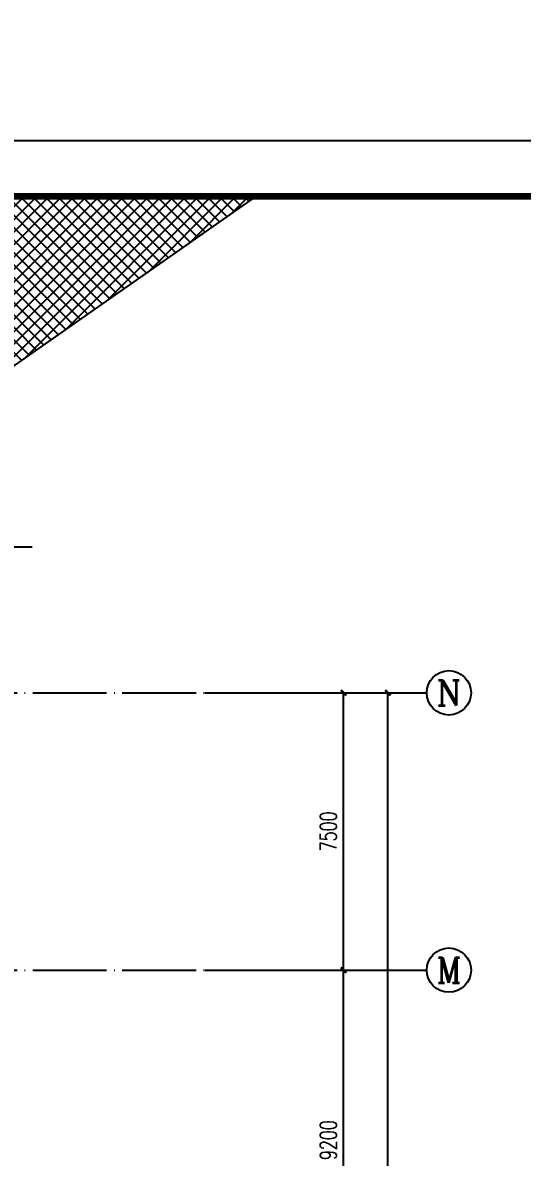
# Model space of a CAD drawing. Header units: millimetres. Extents: x 11476074 to 24729458, y -1239991 to 2813188.
# Drawn here: x 12615365 to 12628882, y 434550 to 465238 of the extents above; entities that cross this region are included whole.
import ezdxf
from ezdxf.enums import TextEntityAlignment as Align
from ezdxf.xclip import XClip

# ---------------------------------------------------------------- set-up
doc = ezdxf.new("R2010")
doc.units = ezdxf.units.MM
doc.header["$LTSCALE"] = 1000
doc.header["$XCLIPFRAME"] = 0
doc.linetypes.add('10# 轴网$0$DASHDOT', pattern=[25.4, 12.7, -6.35, 0, -6.35])
doc.linetypes.add('DOTE', pattern=[2.42, 2, -0.2, 0.02, -0.2])
doc.layers.add('10# 轴网$0$净用地范围线', color=6, linetype='Continuous', plot=False)
for name, color, linetype in [('A-ANNO-TTLB', 7, 'Continuous'), ('A-AXIS', 18, 'DOTE'), ('A-WALL-PATT', 8, 'Continuous'), ('AXIS', 3, 'Continuous'), ('AXIS_TEXT', 7, 'Continuous'), ('HZHZNEWPLOTLAYER#@$TT', 7, 'Continuous'), ('排水沟', 133, 'Continuous')]:
    doc.layers.add(name, color=color, linetype=linetype)
doc.styles.add('_TCH_AXIS', font='COMPLEX', dxfattribs={"bigfont": 'GBCBIG'})
doc.styles.add('_TCH_DIM_T3', font='SIMPLEX', dxfattribs={"width": 0.705882, "bigfont": 'GBCBIG'})
doc.styles.add('COMPLEX', font='COMPLEX')
doc.dimstyles.new('_TCH_ARCH&&150', dxfattribs={"dimtxt": 446.25, "dimasz": 150, "dimexe": 375, "dimexo": 450, "dimgap": 189.375, "dimtad": 1, "dimdec": 0, "dimzin": 0, "dimdsep": 46, "dimtxsty": '_TCH_DIM_T3', "dimblk": 'ARCHTICK', "dimcen": 0.09, "dimclrt": 7, "dimazin": 2, "dimtfac": 1, "dimtdec": 0, "dimtix": 1, "dimtmove": 2, "dimatfit": 3, "dimfxl": 0, "dimtolj": 1, "dimtzin": 0, "dimarcsym": 0})

# ---------------------------------------------------------------- blocks, each defined once
blk = doc.blocks.new('00')
at = {"layer": 'A-WALL-PATT'}
h = blk.add_hatch(dxfattribs=at)
h.set_pattern_fill('ANSI37', color=252, scale=150)
h.set_pattern_definition([(45, (0, 250000), (-168.3798023, 168.3798023), []), (135, (0, 250000), (-168.3798023, -168.3798023), [])])
h.paths.add_polyline_path([(12598887.7, 460542), (12588860.5, 453510.4), (12592420.3, 448434.1), (12592474.9, 448472.4), (12593738, 446671.2), (12593683.5, 446632.9), (12595827, 443576.3), (12598376, 445282.4), (12599026.7, 444354.5), (12607801, 450507.5), (12607647.9, 450725.8), (12621693.4, 460542)])
at = {"layer": 'A-WALL-PATT', "color": 252}
blk.add_lwpolyline([(12598887.7, 460542), (12588860.5, 453510.4), (12592420.3, 448434.1), (12592474.9, 448472.4), (12593738, 446671.2), (12593683.5, 446632.9), (12595827, 443576.3), (12598376, 445282.4), (12599026.7, 444354.5), (12607801, 450507.5), (12607647.9, 450725.8), (12621693.4, 460542)], close=True, dxfattribs=at)
at = {"layer": 'AXIS'}
blk.add_line((12611134.1, 451065.7), (12615618.5, 451065.7), dxfattribs=at)
blk = doc.blocks.new('A$C15443CC7')
at = {"layer": 'A-ANNO-TTLB'}
blk.add_lwpolyline([(0, 0), (178350, 0), (178350, 126150), (0, 126150)], close=True, dxfattribs=at)
at = {"layer": 'A-ANNO-TTLB', "const_width": 180}
blk.add_lwpolyline([(3750, 1500), (176850, 1500), (176850, 124650), (3750, 124650)], close=True, dxfattribs=at)
blk = doc.blocks.new('asdfafg10# 轴网')
at = {"layer": '10# 轴网$0$净用地范围线', "color": 1, "linetype": '10# 轴网$0$DASHDOT', "ltscale": 0.3}
blk.add_lwpolyline([(197886, -176884, -0.027114), (199404, 9181), (137086, -9386), (123429, 26625), (73627, 10279), (9996, 537), (0, 0), (1381, -201376), (11299, -209646), (197886, -176884)], format="xyb", close=True, dxfattribs=at)
blk = doc.blocks.new('A$C5E18228F')
at = {"layer": 'AXIS', "rotation": 350.041212667798}
blk.add_blockref('asdfafg10# 轴网', (-37620, 170992, 0), dxfattribs=at)
blk = doc.blocks.new('_AXISO')
blk.add_circle((0, 0), 0.5)
at = {"layer": 'AXIS_TEXT', "style": 'COMPLEX', "width": 1.041667}
blk.add_attdef('A', text='', height=0.56, dxfattribs=at).set_placement((-0.25, -0.28), (0.25, -0.28), align=Align.FIT)
blk = doc.blocks.new('_ArchTick')
at = {"color": 0, "linetype": 'ByBlock', "const_width": 0.4}
blk.add_lwpolyline([(-0.5, -0.5), (0.5, 0.5)], dxfattribs=at)
blk = doc.blocks.new('*D5737')
at = {"layer": 'AXIS', "color": 0, "lineweight": -2, "transparency": 16777216}
for p, q in [((12487317, 1078990), (12492192, 1078990)), ((12491817, 995990), (12491817, 1078990)), ((12487317, 995990), (12492192, 995990))]:
    blk.add_line(p, q, dxfattribs=at)
at = {"layer": 'Defpoints', "color": 0, "transparency": 16777216}
for p in [(12486867, 1078990), (12491817, 1078990), (12486867, 995990)]:
    blk.add_point(p, dxfattribs=at)
at = {"layer": 'AXIS', "color": 0, "lineweight": -2, "transparency": 16777216, "xscale": 150, "yscale": 150, "zscale": 150}
for p, rotation in [((12491817, 1078990), 90), ((12491817, 995990), 270)]:
    blk.add_blockref('_ArchTick', p, dxfattribs=dict(at, rotation=rotation))
at = {"layer": 'AXIS', "color": 7, "transparency": 16777216, "insert": (12491404, 1037490), "char_height": 446.2, "attachment_point": 5, "rotation": 90, "style": '_TCH_DIM_T3'}
blk.add_mtext('\\A1;83000', dxfattribs=at)
blk = doc.blocks.new('*D5748')
at = {"layer": 'AXIS', "color": 0, "lineweight": -2, "transparency": 16777216}
for p, q in [((12487317, 1071490), (12490992, 1071490)), ((12490617, 1062290), (12490617, 1071490)), ((12487317, 1062290), (12490992, 1062290))]:
    blk.add_line(p, q, dxfattribs=at)
at = {"layer": 'Defpoints', "color": 0, "transparency": 16777216}
for p in [(12486867, 1071490), (12490617, 1071490), (12486867, 1062290)]:
    blk.add_point(p, dxfattribs=at)
at = {"layer": 'AXIS', "color": 0, "lineweight": -2, "transparency": 16777216, "xscale": 150, "yscale": 150, "zscale": 150}
for p, rotation in [((12490617, 1071490), 90), ((12490617, 1062290), 270)]:
    blk.add_blockref('_ArchTick', p, dxfattribs=dict(at, rotation=rotation))
at = {"layer": 'AXIS', "color": 7, "transparency": 16777216, "insert": (12490204, 1066890), "char_height": 446.2, "attachment_point": 5, "rotation": 90, "style": '_TCH_DIM_T3'}
blk.add_mtext('\\A1;9200', dxfattribs=at)
blk = doc.blocks.new('*D5749')
at = {"layer": 'AXIS', "color": 0, "lineweight": -2, "transparency": 16777216}
for p, q in [((12487317, 1078990), (12490992, 1078990)), ((12490617, 1071490), (12490617, 1078990)), ((12487317, 1071490), (12490992, 1071490))]:
    blk.add_line(p, q, dxfattribs=at)
at = {"layer": 'Defpoints', "color": 0, "transparency": 16777216}
for p in [(12486867, 1078990), (12490617, 1078990), (12486867, 1071490)]:
    blk.add_point(p, dxfattribs=at)
at = {"layer": 'AXIS', "color": 0, "lineweight": -2, "transparency": 16777216, "xscale": 150, "yscale": 150, "zscale": 150}
for p, rotation in [((12490617, 1078990), 90), ((12490617, 1071490), 270)]:
    blk.add_blockref('_ArchTick', p, dxfattribs=dict(at, rotation=rotation))
at = {"layer": 'AXIS', "color": 7, "transparency": 16777216, "insert": (12490204, 1075240), "char_height": 446.2, "attachment_point": 5, "rotation": 90, "style": '_TCH_DIM_T3'}
blk.add_mtext('\\A1;7500', dxfattribs=at)
blk = doc.blocks.new('qlzw')
at = {"layer": 'A-AXIS'}
for p, q in [((12416866.8, 1078989.8), (12486866.8, 1078989.8)), ((12416866.8, 1071489.8), (12486866.8, 1071489.8))]:
    blk.add_line(p, q, dxfattribs=at)
at = {"layer": 'AXIS'}
for p, q in [((12486866.8, 1078989.8), (12492866.8, 1078989.8)), ((12486866.8, 1071489.8), (12492866.8, 1071489.8))]:
    blk.add_line(p, q, dxfattribs=at)
ref = blk.add_blockref('_AXISO', (12493466.8, 1078989.8), dxfattribs=dict(at, xscale=1200, yscale=1200, zscale=1200))
ref.add_attrib('A', 'N', dxfattribs={"layer": 'AXIS_TEXT', "height": 678.8, "style": '_TCH_AXIS', "width": 1.105263}).set_placement((12493127.4, 1078650.3), (12493806.2, 1078650.3), align=Align.FIT)
ref = blk.add_blockref('_AXISO', (12493466.8, 1071489.8), dxfattribs=dict(at, xscale=1200, yscale=1200, zscale=1200))
ref.add_attrib('A', 'M', dxfattribs={"layer": 'AXIS_TEXT', "height": 678.8, "style": '_TCH_AXIS'}).set_placement((12493127.4, 1071150.3), (12493806.2, 1071150.3), align=Align.FIT)
for p1, p2, distance, picture, middle in [((12486866.8, 995989.8), (12486866.8, 1078989.8), -4950, '*D5737', (12491404.3, 1037489.8)), ((12486866.8, 1071489.8), (12486866.8, 1078989.8), -3750, '*D5749', (12490204.3, 1075239.8)), ((12486866.8, 1062289.8), (12486866.8, 1071489.8), -3750, '*D5748', (12490204.3, 1066889.8))]:
    dim = blk.add_aligned_dim(p1=p1, p2=p2, distance=distance, dimstyle='_TCH_ARCH&&150', dxfattribs=at)
    dim.commit()
    dim.dimension.update_dxf_attribs({"geometry": picture, "text_midpoint": middle})

msp = doc.modelspace()

# ---------------------------------------------------------------- block references
for name, p in [('A$C15443CC7', (12470491.6, 335892)), ('00', (0, 0))]:
    msp.add_blockref(name, p)
at = {"layer": 'HZHZNEWPLOTLAYER#@$TT'}
ref = msp.add_blockref('A$C5E18228F', (12493302.3, 384062.8, 0), dxfattribs=at)
XClip(ref).set_block_clipping_path([(10939.229282489, -45170.7585890851), (144289.2292804997, 76479.2414109154)])
at = {"layer": '排水沟'}
msp.add_blockref('qlzw', (133430, -631876.5), dxfattribs=at)

doc.saveas('drawing.dxf')
